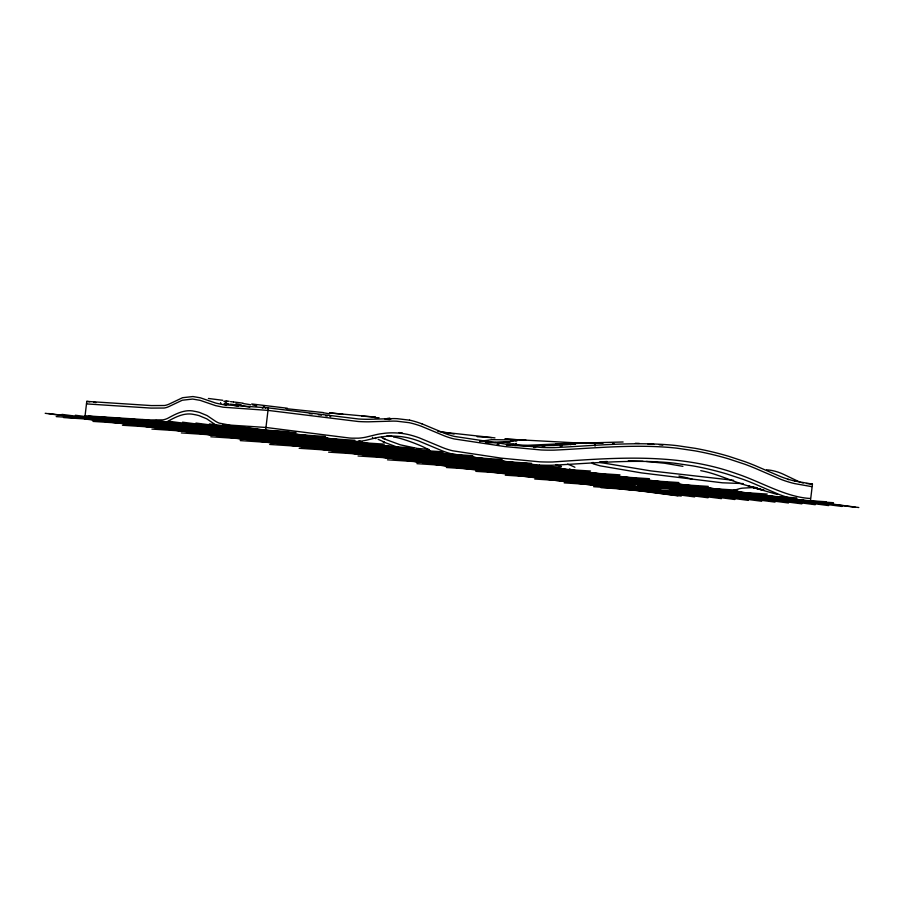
<?xml version="1.0" encoding="UTF-8"?>
<svg xmlns="http://www.w3.org/2000/svg" width="904" height="904" viewBox="0 0 904 904"><rect width="100%" height="100%" fill="white"/><g stroke="black" fill="none" stroke-linecap="round" stroke-linejoin="round"><path stroke-width="1.36" d="M368.38 446.621C359.747 449.265 348.91 445.197 339.768 445.073M200.688 430.959L194.801 431.163A198.801 181.139 -86.3 0 1 181.873 430.892L84.682 418.993L86.784 401.376L151.363 405.58L164.415 405.512A84.162 34.623 -82.6 0 0 169.308 404.02L182.54 397.715L192.959 396.54L200.439 397.839L215.886 403.116L223.333 404.676L268.296 407.885L358.481 418.981A185.331 168.867 -86.3 0 0 369.069 419.298L393.613 418.586A132.029 120.288 -86.3 0 1 397.161 418.676L409.489 420.157M259.459 430.315L265.573 430.699L268.296 407.885M794.842 498.816L801.147 500.59L810.357 501.754L812.447 484.137L794.718 481.018M757.089 487.742C738.783 485.052 719.787 474.024 700.736 470.668M224.237 401.41L226.621 402.924M479.606 441.367L491.753 439.672L511.698 439.875A15.583 0.588 1.3 0 1 512.41 439.92M575.825 443.706L575.125 443.909M728.68 491.912L721.98 493.934A215.864 88.807 -82.6 0 1 714.533 495.064L629.455 490.058L443.163 465.741L415.128 461.289A174.031 158.562 -86.3 0 1 406.992 459.345L379.804 450.576M729.121 491.765L739.664 488.646A213.773 87.948 -82.6 0 1 742.252 488.171L754.173 487.471M582.617 474.747C556.796 473.334 529.597 472.611 505.483 462.294M593.069 462.385L592.154 462.972L593.239 463.842L600.132 465.842L641.388 472.882L722.42 482.804L743.19 483.572M595.318 444.745L594.256 445.209L595.126 446.124M513.969 441.175L506.997 441.819M513.664 443.694L506.692 444.327M571.384 444.474L569.689 444.644M486.363 442.531L509.924 442.316M535.631 447.401L533.631 447.536M504.432 441.999L495.245 442.406M607.138 461.481L599.894 461.955M542.197 446.892L544.773 446.745M374.708 417.648L379.058 417.716M612.596 443.672L614.008 443.604M366.549 444.271L340.153 441.841M555.7 443.796L623.116 441.988M560.164 446.135L562.039 446.067M430.767 455.153L400.223 453.39L303.405 442.429A30.239 1.051 -1.4 0 1 303.484 442.293M261.098 436.655L243.978 436.112M554.412 445.48L524.659 445.864M527.247 463.424L522.568 463.469M523.958 445.864L514.704 445.593M521.868 463.481L502.567 462.351M626.325 485.199L599.069 481.764L626.382 485.188M573.882 443.22L527.913 445.265L506.59 444.802M573.69 443.129L602.957 443.333L567.023 443.073L578.142 443.412M286.172 408.664L323.282 412.563M628.269 460.848L643.026 461.277M429.038 449.424L418.269 448.52M517.314 462.882L503.404 462.362A24.623 0.859 3.1 0 1 499.584 462.159M635.354 443.31L639.354 443.423M733.562 480.306L650.914 470.905L599.476 462.385M539.36 465.063L502.873 461.639L452.282 454.011A90.965 82.885 -86.3 0 1 442.338 450.87L418.947 441.073A111.644 101.723 -86.3 0 0 408.303 437.852A81.688 74.433 -86.3 0 0 405.693 437.333A89.293 81.36 -86.3 0 0 384.833 436.451L379.635 437.118A89.213 81.281 -86.3 0 0 375.759 437.898L366.12 440.259A60.319 54.963 -86.3 0 1 358.052 441.434L351.69 441.401A127.656 116.311 -86.3 0 1 348.978 441.242L265.573 430.699M526.026 440.214L504.85 439.028L586.651 443.423M227.062 401.342L224.791 401.308A14.181 1.141 10.7 0 0 224.226 401.41M226.768 403.851L224.497 403.817A14.181 1.141 10.7 0 0 223.921 403.93L224.847 404.777M499.177 462.147L479.075 460.305L491.595 461.266M192.292 431.118L191.094 431.072L241.91 435.943M193.32 431.31L193.908 431.344M86.479 403.896L151.058 408.099L164.121 408.032A84.162 34.623 -82.6 0 0 169.003 406.529L182.246 400.235L192.654 399.059L200.134 400.348L215.581 405.636L223.028 407.195L267.991 410.393L358.176 421.501A185.331 168.867 -86.3 0 0 368.764 421.818L393.308 421.094A132.029 120.288 -86.3 0 1 396.856 421.196L409.184 422.676A110.288 100.48 -86.3 0 1 421.614 426.36L444.146 435.773A90.965 82.885 -86.3 0 0 454.079 438.926L504.669 446.542L541.157 449.977A256.555 233.752 -86.3 0 0 553.949 450.147C591.86 448.339 629.862 444.418 667.841 447.31A311.484 283.799 -86.3 0 1 676.904 448.181L694.894 450.836A374.527 341.249 -86.3 0 1 728.771 458.927L744.896 464.26A288.534 262.894 -86.3 0 1 755.461 468.419L780.683 479.278A128.662 117.226 -86.3 0 0 794.413 483.55L811.6 486.612M647.659 443.819L653.807 444.248M494.974 437.898L443.005 432.191M85.066 415.75L149.646 419.953L162.709 419.885A84.162 34.623 -82.6 0 0 167.59 418.394C175.896 413.874 184.857 408.936 194.699 411.331A247.176 101.689 -82.6 0 1 199.479 412.427L207.129 415.591L215.48 421.253A111.452 45.855 -82.6 0 0 219.243 423.128L229.582 425.072L265.957 427.468L349.362 438.011A127.656 116.311 -86.3 0 0 352.074 438.169L358.436 438.169A60.319 54.963 -86.3 0 0 366.504 437.016L376.143 434.666A89.213 81.281 -86.3 0 1 380.019 433.886L385.217 433.197A89.293 81.36 -86.3 0 1 406.077 434.089A81.688 74.433 -86.3 0 1 408.687 434.643A111.644 101.723 -86.3 0 1 419.32 437.875L442.734 447.627A90.965 82.885 -86.3 0 0 452.667 450.791L501.336 458.158L539.744 461.831A256.555 233.752 -86.3 0 0 552.536 462C613.726 457.831 677.379 452.441 736.353 473.628C760.739 481.64 785.644 497.155 810.187 498.477M84.682 418.993L89.021 419.253M477.131 436.711L491.674 437.638M105.565 420.383L122.119 421.411M512.376 439.92L513.743 440.011M56.195 416.608L288.704 431.649M63.551 417.569L296.071 432.609M123.78 421.524L152.301 423.332L162.313 423.117A84.162 34.623 -82.6 0 0 167.206 421.626C175.512 417.106 184.472 412.179 194.315 414.563A247.176 101.689 -82.6 0 1 199.095 415.659L206.745 418.823L215.095 424.496A111.452 45.855 -82.6 0 0 218.858 426.36L233.978 428.654M240.927 429.106L257.809 430.214M92.999 421.411L325.519 436.451M122.447 425.242L328.186 438.564M331.011 438.745L354.967 440.293M151.895 429.084L253.357 435.649M256.171 435.841L384.415 444.135M181.342 432.926L413.862 447.977M210.79 436.768L443.299 451.819M240.238 440.61L472.747 455.661M269.686 444.452L502.195 459.503M299.134 448.294L531.642 463.345M328.581 452.136L561.09 467.187M358.029 455.978L590.538 471.029M387.477 459.82L619.986 474.86M416.925 463.662L464.837 466.758M467.65 466.939L649.434 478.702M446.373 467.504L532.332 473.063M535.145 473.244L678.881 482.544M475.82 471.346L571.644 477.549M574.458 477.73L708.329 486.386M505.268 475.188L737.777 490.228M534.716 479.03L634.766 485.504M637.58 485.685L767.225 494.07M652.394 488.284L654.044 488.386M659.016 488.714L660.666 488.815M564.164 482.872L659.988 489.064M669.841 489.708L796.673 497.912M593.612 486.702L826.12 501.754M600.968 487.663L833.477 502.714M342.966 414.314L329.474 412.868L375.578 417.139L361.781 416.111M103.915 420.27L90.682 419.366M646.405 461.481L664.496 463.221L682.915 466.351M766.547 469.843L768.242 469.978A237.526 97.711 -82.6 0 1 770.818 470.317A279.901 115.147 -82.6 0 1 782.163 473.719A254.758 104.807 -82.6 0 1 784.604 474.837L800.063 482.216M812.447 484.137L806.447 483.538M510.071 445.231L506.33 444.904M481.041 459.763L480.171 459.684M480.419 465.345L478.114 465.131M476.894 465.018L473.639 464.69M230.576 401.636L233.368 401.93M230.283 404.144L233.074 404.45M287.37 408.235L251.73 403.964M659.197 444.745L662.813 445.141M473.255 467.922L489.346 468.724M571.102 480.634L578.21 481.199L550.965 477.956L557 478.95M569.441 480.453L570.221 480.544M387.206 418.394L391.093 418.88M569.045 480.419L559.101 479.222M470.758 464.373L450.056 460.983L436.361 456.113M470.374 467.605C456.418 466.102 442.022 463.707 429.942 456.079M279.178 433.57L259.007 431.92M387.149 436.191L389.002 436.429M417.874 451.751C454.791 457.526 400.438 436.621 393.647 437.174M208.417 398.472L222.847 400.314M86.784 401.376L89.869 401.783M93.993 402.314L96.05 402.585M226.09 425.004L858.8 507.528M222.746 424.778L266.138 430.44M268.94 430.812L273.132 431.355M275.935 431.716L280.138 432.27M282.929 432.632L287.133 433.185M289.935 433.547L294.128 434.101M296.93 434.462L320.728 437.57M323.53 437.931L494.307 460.204M497.098 460.577L855.455 507.313M209.344 423.919L252.736 429.581M255.538 429.942L842.053 506.455M195.942 423.049L828.652 505.585M182.54 422.179L815.25 504.714M169.15 421.309L801.848 503.844M155.748 420.45L788.457 502.986M142.346 419.58L775.056 502.115M128.944 418.71L761.654 501.245M115.542 417.851L245.73 434.824M248.532 435.197L613.872 482.849M616.675 483.211L620.879 483.764M623.67 484.126L627.873 484.68M630.676 485.041L633.467 485.403M637.67 485.956L640.473 486.318M644.665 486.872L647.467 487.233M651.671 487.776L654.473 488.149M671.265 490.341L674.068 490.702M678.26 491.245L681.062 491.618M685.266 492.16L748.252 500.375M102.152 416.981L142.742 422.27M145.544 422.643L734.85 499.516M88.75 416.111L129.34 421.411M132.142 421.772L721.46 498.646M75.348 415.241L482.691 468.385M485.493 468.747L708.058 497.776M61.947 414.382L694.656 496.906M48.545 413.512L681.254 496.047M45.2 413.297L85.79 418.586M88.592 418.959L677.91 495.833M810.357 501.754L792.616 498.624A128.662 117.226 -86.3 0 1 778.875 494.375L753.665 483.516A288.534 262.894 -86.3 0 0 743.099 479.357L726.974 474.024A374.527 341.249 -86.3 0 0 693.097 465.922L675.096 463.277A311.484 283.799 -86.3 0 0 666.045 462.396C628.065 459.503 590.063 463.447 552.152 465.232A256.555 233.752 -86.3 0 1 539.36 465.063M416.913 448.35L400.416 444.858L383.217 438.542M416.518 451.582L400.02 448.101L382.821 441.773M243.052 403.207L242.272 403.094A16.747 0.768 8.2 0 0 233.639 401.986M242.758 405.715L241.978 405.602A16.747 0.768 8.2 0 0 233.334 404.506M333.022 440.847L320.185 438.892M332.627 444.079L315.846 441.491M437.818 431.355L454.102 434.01M238.34 406.325L233.831 405.376M242.362 429.208L241.176 428.982M303.552 439.31L302.953 439.186M302.569 439.107L301.981 438.994M252.544 404.845L256.702 405.885M801.656 482.634L803.249 482.985M298.569 438.259L293.167 436.926A39.143 11.119 5.6 0 1 290.591 436.169M556.344 465.063L561.474 466.328M238.147 428.315L237.097 428.044M753.834 487.651L764.004 490.307L748.32 486.115L777.485 494.511M750.58 486.815L764.004 490.307M483.188 466.927L480.352 466.159M289.766 435.931L287.506 435.174M457.187 458.769L458.893 459.345M421.919 423.806L444.452 433.253M569.373 468.86L578.729 472.905L583.408 476.284M226.282 405.433L225.672 405.161M262.115 407.862L262.861 408.19M793.316 498.194L791.847 497.516M359.057 440.655L364.493 443.412M503.607 461.402L504.217 461.707M375.804 438.621L375.047 438.259M498.511 462.249L514.376 469.334L528.637 472.747L575.385 478.046L582.232 477.979L583.487 477.346L583.487 476.431M498.273 462.125L497.121 461.481M787.87 479.267L788.593 479.674M429.004 455.503L428.417 455.141M409.501 420.1A110.288 100.48 -86.3 0 1 421.908 423.84M444.44 433.265A90.965 82.885 -86.3 0 0 454.384 436.417L504.974 444.022L541.462 447.457A256.555 233.752 -86.3 0 0 554.242 447.627C592.165 445.819 630.167 441.898 668.135 444.791A311.484 283.799 -86.3 0 1 677.198 445.661L695.199 448.327A374.527 341.249 -86.3 0 1 729.076 456.418L745.201 461.752A288.534 262.894 -86.3 0 1 755.767 465.899L780.977 476.758A128.662 117.226 -86.3 0 0 794.706 481.03M309.371 413.591A35.459 0.915 6.5 0 1 312.242 413.953M318.355 414.744A35.459 0.915 6.5 0 1 321.395 415.162M325.632 415.772A35.459 0.915 6.5 0 1 327.248 416.032M329.892 416.484A35.459 0.915 6.5 0 1 330.74 416.665M385.002 419.117A109.09 6.712 11 0 1 389.624 419.58M388.957 418.111A18.204 2.407 13.6 0 1 389.929 418.19M386.889 418.812A68.67 3.503 10 0 1 388.98 419.038M241.119 404.811A51.991 6.916 3.6 0 1 235.91 403.715M220.836 403.523A90.185 12.475 3.8 0 1 220.599 402.63M225.797 401.082A22.046 1.559 9.5 0 1 229.13 401.297M242.905 403.512A16.758 1.096 8.2 0 1 250.781 404.789M263.358 406.269A61.811 8.17 5.6 0 1 265.652 408.179M226.96 403.659A22.046 1.559 9.5 0 1 228.836 403.805M242.611 406.02A16.758 1.096 8.2 0 1 249.809 407.184M569.927 443.694A23.154 0.972 -4.5 0 1 575.724 443.717M574.774 443.921A16.837 0.927 -3.7 0 1 574.345 444.011M573.78 444.011A16.622 1.006 -3 0 1 570.232 444.452M568.819 444.587A21.493 1.593 -1.9 0 1 554.514 445.378M498.951 444.519A23.402 0.621 5.6 0 1 497.177 444.339M510.624 440.101A18.148 0.734 1.1 0 1 515.088 440.417M516.772 440.553A15.978 0.859 -2 0 1 515.28 441.163M506.15 441.717A33.199 2.599 -1.7 0 1 503.686 441.886M495.256 442.531A15.684 1.492 -1.2 0 1 485.369 442.418M480.058 441.593A17.73 1.266 -0.6 0 1 479.787 441.491M516.523 443.378A15.978 0.859 -2 0 1 514.975 443.683M323.236 412.755A83.315 33.132 7.8 0 1 329.395 413.795M399.082 432.587A53.63 0.757 7.8 0 1 402.529 433.072M305.88 437.581A35.459 0.994 6 0 1 259.957 432.089M272.217 432.372A35.448 1.616 6.4 0 1 317.801 437.57A35.448 1.616 6.4 0 1 323.09 440.259M260.612 432.168A35.471 0.87 6.7 0 1 259.832 432.01M385.014 438.937A28.024 1.808 21.5 0 1 381.465 437.412M418.586 448.621A39.358 3.65 13.4 0 1 417.241 448.452M372.697 437.547A19.165 1.593 19.1 0 1 372.403 437.378M384.629 442.18A28.024 1.808 21.5 0 1 378.177 439.344M418.202 451.864A39.358 3.65 13.4 0 1 416.846 451.684M387.149 435.728A18.182 2.497 13.8 0 1 392.133 436.383M255.233 430.236A18.046 1.627 9.7 0 1 251.82 429.796M253.877 430.846A23.436 2.057 9.7 0 1 245.334 429.603A18.803 2.192 9.9 0 1 242.509 429.027M505.799 462.984A23.402 0.621 5.6 0 1 485.222 460.859M724.104 494.194A102.74 18.747 -17.5 0 1 724.658 494.115M678.96 476.012A109.034 27.696 11.7 0 1 692.035 479.086M481.403 459.808A14.181 1.006 -0.5 0 1 480.928 459.774M314.547 440.576A69.992 13.56 7.9 0 1 312.931 440.304M341.328 444.169A79.733 11.967 8.3 0 1 332.627 442.971M301.574 439.197A50.127 11.616 7.1 0 1 298.105 438.44M314.163 443.807A69.992 13.56 7.9 0 1 299.134 441.073M340.944 447.401A79.733 11.967 8.3 0 1 332.243 446.203M365.691 443.774A29.256 3.209 20.1 0 1 368.177 446.553M244.408 436.349A26.408 2.373 5.2 0 1 242.159 436.169M198.62 432.078A36.149 3.141 -5.3 0 1 191.75 431.592M474.058 464.792A21.956 1.186 7.4 0 1 471.052 464.464M473.673 468.023A21.956 1.186 7.4 0 1 470.668 467.696M486.894 467.696A27.741 1.22 10.2 0 1 482.397 467.153M466.667 459.458A51.562 2.735 18.3 0 1 454.836 455.718M567.565 464.17A94.061 32.092 -5.5 0 1 574.91 467.278M555.949 464.566A60.726 12.509 3.4 0 1 557.327 464.882"/></g></svg>
